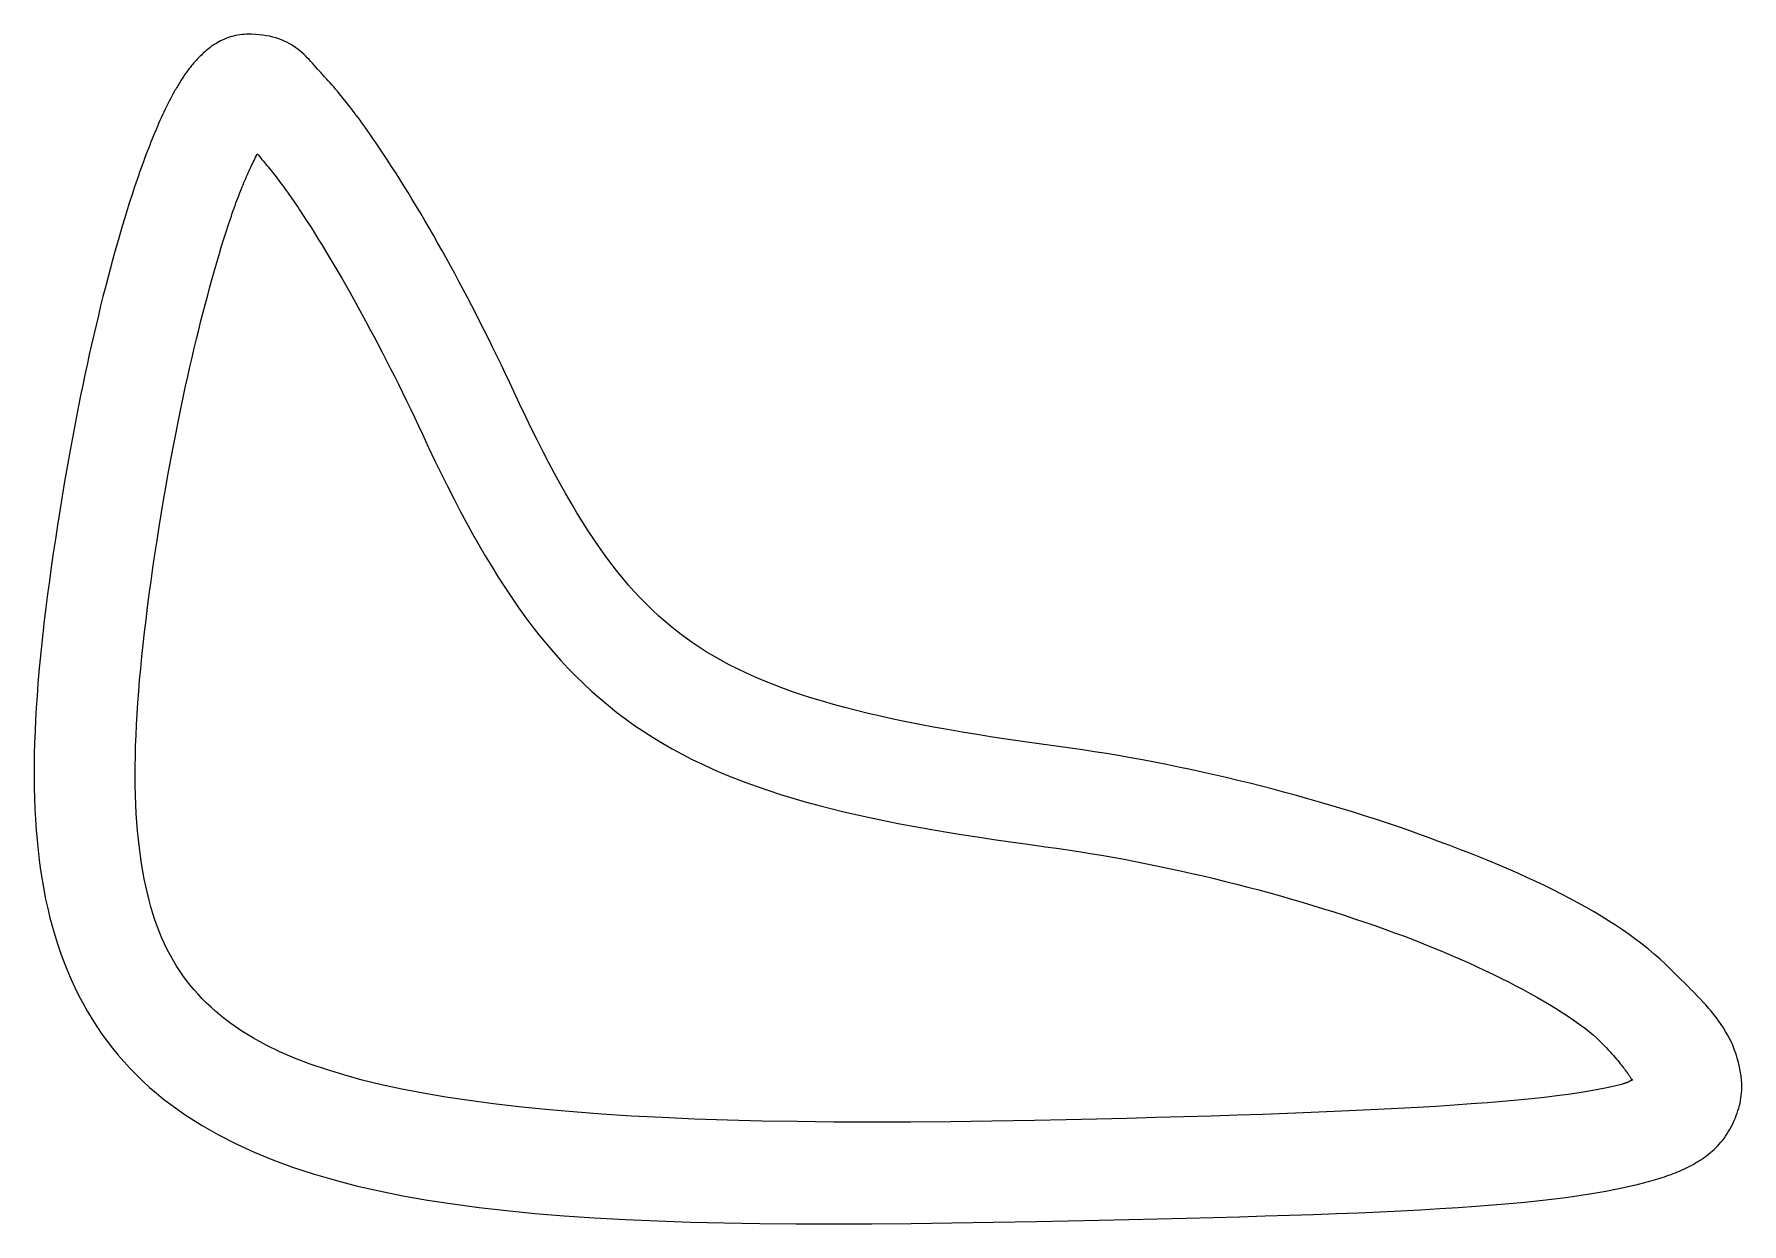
# Model space of a CAD drawing. Header units: metres. Extents: x 0 to 745, y 0 to 539.
# Drawn here: x 249.36 to 262.9, y 410.16 to 419.58 of the extents above; entities that cross this region are included whole.
import ezdxf

# ---------------------------------------------------------------- set-up
doc = ezdxf.new("R2010")
doc.units = ezdxf.units.M

msp = doc.modelspace()

# ---------------------------------------------------------------- linework, layer by layer
at = {"layer": '2', "color": 7}
for p, q in [((250.850551, 419.535797), (250.837046, 419.529177)), ((250.864441, 419.542099), (250.850551, 419.535797)), ((250.878724, 419.548054), (250.864441, 419.542099)), ((250.893405, 419.553636), (250.878724, 419.548054)), ((250.908489, 419.558819), (250.893405, 419.553636)), ((250.923982, 419.563576), (250.908489, 419.558819)), ((250.93989, 419.56788), (250.923982, 419.563576)), ((250.956219, 419.571705), (250.93989, 419.56788)), ((250.972974, 419.575024), (250.956219, 419.571705)), ((250.990162, 419.57781), (250.972974, 419.575024)), ((251.007788, 419.580036), (250.990162, 419.57781)), ((251.025859, 419.581677), (251.007788, 419.580036)), ((251.044379, 419.582705), (251.025859, 419.581677)), ((251.063355, 419.583093), (251.044379, 419.582705)), ((251.082792, 419.582816), (251.063355, 419.583093)), ((251.114414, 419.581275), (251.082792, 419.582816)), ((251.144611, 419.578792), (251.114414, 419.581275)), ((251.173442, 419.5754), (251.144611, 419.578792)), ((251.200963, 419.571131), (251.173442, 419.5754)), ((251.227235, 419.566018), (251.200963, 419.571131)), ((251.252314, 419.560095), (251.227235, 419.566018)), ((251.27626, 419.553395), (251.252314, 419.560095)), ((251.29913, 419.545951), (251.27626, 419.553395)), ((251.320984, 419.537795), (251.29913, 419.545951)), ((251.341878, 419.528961), (251.320984, 419.537795)), ((250.668728, 419.40156), (250.660834, 419.393504)), ((250.676846, 419.409666), (250.668728, 419.40156)), ((250.685257, 419.417878), (250.676846, 419.409666)), ((250.693967, 419.426171), (250.685257, 419.417878)), ((250.702982, 419.434518), (250.693967, 419.426171)), ((250.712308, 419.442893), (250.702982, 419.434518)), ((250.72195, 419.451267), (250.712308, 419.442893)), ((250.731914, 419.459616), (250.72195, 419.451267)), ((250.742206, 419.467912), (250.731914, 419.459616)), ((250.752832, 419.476128), (250.742206, 419.467912)), ((250.763797, 419.484238), (250.752832, 419.476128)), ((250.775108, 419.492215), (250.763797, 419.484238)), ((250.78677, 419.500033), (250.775108, 419.492215)), ((250.798789, 419.507665), (250.78677, 419.500033)), ((250.81117, 419.515084), (250.798789, 419.507665)), ((250.823921, 419.522263), (250.81117, 419.515084)), ((250.837046, 419.529177), (250.823921, 419.522263)), ((251.361873, 419.519482), (251.341878, 419.528961)), ((251.381025, 419.509391), (251.361873, 419.519482)), ((251.399393, 419.498721), (251.381025, 419.509391)), ((251.417036, 419.487505), (251.399393, 419.498721)), ((251.434012, 419.475776), (251.417036, 419.487505)), ((251.450379, 419.463567), (251.434012, 419.475776)), ((251.466195, 419.450911), (251.450379, 419.463567)), ((251.48152, 419.437841), (251.466195, 419.450911)), ((251.49641, 419.42439), (251.48152, 419.437841)), ((251.510924, 419.410592), (251.49641, 419.42439)), ((251.525122, 419.396479), (251.510924, 419.410592)), ((250.558236, 419.26843), (250.552219, 419.259729)), ((250.564332, 419.277078), (250.558236, 419.26843)), ((250.570513, 419.285674), (250.564332, 419.277078)), ((250.576782, 419.29422), (250.570513, 419.285674)), ((250.583146, 419.302717), (250.576782, 419.29422)), ((250.589609, 419.311168), (250.583146, 419.302717)), ((250.596177, 419.319574), (250.589609, 419.311168)), ((250.602855, 419.327937), (250.596177, 419.319574)), ((250.609647, 419.336258), (250.602855, 419.327937)), ((250.616559, 419.34454), (250.609647, 419.336258)), ((250.623596, 419.352785), (250.616559, 419.34454)), ((250.630763, 419.360993), (250.623596, 419.352785)), ((250.638065, 419.369167), (250.630763, 419.360993)), ((250.645508, 419.37731), (250.638065, 419.369167)), ((250.653096, 419.385421), (250.645508, 419.37731)), ((250.660834, 419.393504), (250.653096, 419.385421)), ((251.53906, 419.382085), (251.525122, 419.396479)), ((251.552798, 419.367442), (251.53906, 419.382085)), ((251.566393, 419.352583), (251.552798, 419.367442)), ((251.579904, 419.337542), (251.566393, 419.352583)), ((251.59339, 419.322351), (251.579904, 419.337542)), ((251.606908, 419.307044), (251.59339, 419.322351)), ((251.620517, 419.291653), (251.606908, 419.307044)), ((251.634275, 419.276213), (251.620517, 419.291653)), ((251.648241, 419.260754), (251.634275, 419.276213)), ((250.473416, 419.131248), (250.462557, 419.111718)), ((250.478863, 419.140892), (250.473416, 419.131248)), ((250.484318, 419.150456), (250.478863, 419.140892)), ((250.489785, 419.159944), (250.484318, 419.150456)), ((250.49527, 419.169356), (250.489785, 419.159944)), ((250.500777, 419.178694), (250.49527, 419.169356)), ((250.506313, 419.187961), (250.500777, 419.178694)), ((250.511882, 419.197158), (250.506313, 419.187961)), ((250.517489, 419.206287), (250.511882, 419.197158)), ((250.523139, 419.215349), (250.517489, 419.206287)), ((250.528838, 419.224347), (250.523139, 419.215349)), ((250.53459, 419.233282), (250.528838, 419.224347)), ((250.540401, 419.242156), (250.53459, 419.233282)), ((250.546276, 419.250971), (250.540401, 419.242156)), ((250.552219, 419.259729), (250.546276, 419.250971)), ((251.662472, 419.245312), (251.648241, 419.260754)), ((251.676874, 419.229744), (251.662472, 419.245312)), ((251.69131, 419.213887), (251.676874, 419.229744)), ((251.705782, 419.197742), (251.69131, 419.213887)), ((251.720291, 419.181309), (251.705782, 419.197742)), ((251.734838, 419.164591), (251.720291, 419.181309)), ((251.749424, 419.147587), (251.734838, 419.164591)), ((251.76405, 419.130298), (251.749424, 419.147587)), ((251.778717, 419.112727), (251.76405, 419.130298)), ((250.409138, 419.009172), (250.398615, 418.987683)), ((250.419711, 419.030335), (250.409138, 419.009172)), ((250.430338, 419.051171), (250.419711, 419.030335)), ((250.44102, 419.07168), (250.430338, 419.051171)), ((250.451759, 419.091862), (250.44102, 419.07168)), ((250.462557, 419.111718), (250.451759, 419.091862)), ((251.793425, 419.094874), (251.778717, 419.112727)), ((251.808177, 419.076739), (251.793425, 419.094874)), ((251.822972, 419.058325), (251.808177, 419.076739)), ((251.837812, 419.039631), (251.822972, 419.058325)), ((251.852699, 419.02066), (251.837812, 419.039631)), ((251.867632, 419.001412), (251.852699, 419.02066)), ((251.882613, 418.981887), (251.867632, 419.001412)), ((250.346702, 418.875323), (250.336444, 418.851867)), ((250.356998, 418.89845), (250.346702, 418.875323)), ((250.367336, 418.921249), (250.356998, 418.89845)), ((250.377716, 418.943721), (250.367336, 418.921249)), ((250.388142, 418.965866), (250.377716, 418.943721)), ((250.398615, 418.987683), (250.388142, 418.965866)), ((251.897643, 418.962088), (251.882613, 418.981887)), ((251.912724, 418.942015), (251.897643, 418.962088)), ((251.927855, 418.921669), (251.912724, 418.942015)), ((251.943038, 418.901052), (251.927855, 418.921669)), ((251.958274, 418.880163), (251.943038, 418.901052)), ((251.973565, 418.859005), (251.958274, 418.880163)), ((251.98891, 418.837578), (251.973565, 418.859005)), ((250.285675, 418.729668), (250.27561, 418.704242)), ((250.295766, 418.754765), (250.285675, 418.729668)), ((250.305887, 418.779533), (250.295766, 418.754765)), ((250.316039, 418.803973), (250.305887, 418.779533)), ((250.326224, 418.828084), (250.316039, 418.803973)), ((250.336444, 418.851867), (250.326224, 418.828084)), ((252.004312, 418.815884), (251.98891, 418.837578)), ((252.01977, 418.793923), (252.004312, 418.815884)), ((252.035287, 418.771696), (252.01977, 418.793923)), ((252.050863, 418.749205), (252.035287, 418.771696)), ((252.066499, 418.72645), (252.050863, 418.749205)), ((252.082196, 418.703433), (252.066499, 418.72645)), ((250.235584, 418.599249), (250.225625, 418.572178)), ((250.24556, 418.625992), (250.235584, 418.599249)), ((250.255555, 418.652404), (250.24556, 418.625992)), ((250.265571, 418.678488), (250.255555, 418.652404)), ((250.27561, 418.704242), (250.265571, 418.678488)), ((251.103028, 418.58303), (251.10937, 418.596119)), ((251.10937, 418.596119), (251.115664, 418.609011)), ((251.115664, 418.609011), (251.121909, 418.621715)), ((251.121909, 418.621715), (251.128104, 418.63424)), ((251.128104, 418.634264), (251.137341, 418.623633)), ((251.137341, 418.623633), (251.14668, 418.612803)), ((251.14668, 418.612803), (251.156122, 418.60177)), ((251.156122, 418.60177), (251.165667, 418.59053)), ((251.165667, 418.59053), (251.175316, 418.579076)), ((252.097955, 418.680154), (252.082196, 418.703433)), ((252.113777, 418.656615), (252.097955, 418.680154)), ((252.129664, 418.632816), (252.113777, 418.656615)), ((252.161615, 418.584446), (252.129664, 418.632816)), ((252.193785, 418.535062), (252.161615, 418.584446)), ((250.185921, 418.460594), (250.176017, 418.431873)), ((250.195831, 418.488985), (250.185921, 418.460594)), ((250.20575, 418.517046), (250.195831, 418.488985)), ((250.215681, 418.544777), (250.20575, 418.517046)), ((250.225625, 418.572178), (250.215681, 418.544777)), ((251.037072, 418.439174), (251.043867, 418.454762)), ((251.043867, 418.454762), (251.050618, 418.470058)), ((251.050618, 418.470058), (251.057327, 418.485071)), ((251.057327, 418.485071), (251.063991, 418.49981)), ((251.063991, 418.49981), (251.070612, 418.514285)), ((251.070612, 418.514285), (251.077187, 418.528505)), ((251.077187, 418.528505), (251.083717, 418.54248)), ((251.083717, 418.54248), (251.090201, 418.55622)), ((251.090201, 418.55622), (251.096638, 418.569733)), ((251.096638, 418.569733), (251.103028, 418.58303)), ((251.175316, 418.579076), (251.185069, 418.567404)), ((251.185069, 418.567404), (251.194927, 418.555509)), ((251.194927, 418.555509), (251.204889, 418.543387)), ((251.204889, 418.543387), (251.214957, 418.531033)), ((251.214957, 418.531033), (251.225131, 418.518441)), ((251.225131, 418.518441), (251.235411, 418.505606)), ((251.235411, 418.505606), (251.245799, 418.492525)), ((251.245799, 418.492525), (251.256293, 418.479191)), ((251.256293, 418.479191), (251.266895, 418.4656)), ((251.266895, 418.4656), (251.277605, 418.451748)), ((251.277605, 418.451748), (251.288424, 418.437629)), ((252.226161, 418.484684), (252.193785, 418.535062)), ((252.25873, 418.433333), (252.226161, 418.484684)), ((250.13646, 418.313699), (250.116748, 418.252683)), ((250.156224, 418.37344), (250.13646, 418.313699)), ((250.166119, 418.402822), (250.156224, 418.37344)), ((250.176017, 418.431873), (250.166119, 418.402822)), ((250.981251, 418.302787), (250.988366, 418.321059)), ((250.988366, 418.321059), (250.995443, 418.338963)), ((250.995443, 418.338963), (251.002481, 418.356507)), ((251.002481, 418.356507), (251.00948, 418.373702)), ((251.00948, 418.373702), (251.016439, 418.390556)), ((251.016439, 418.390556), (251.023358, 418.40708)), ((251.023358, 418.40708), (251.030236, 418.423283)), ((251.030236, 418.423283), (251.037072, 418.439174)), ((251.288424, 418.437629), (251.299352, 418.423238)), ((251.299352, 418.423238), (251.310389, 418.408571)), ((251.310389, 418.408571), (251.321536, 418.393622)), ((251.321536, 418.393622), (251.332794, 418.378387)), ((251.332794, 418.378387), (251.344162, 418.362861)), ((251.344162, 418.362861), (251.355642, 418.347039)), ((251.355642, 418.347039), (251.367234, 418.330916)), ((251.367234, 418.330916), (251.378937, 418.314487)), ((251.378937, 418.314487), (251.390753, 418.297747)), ((252.291478, 418.381028), (252.25873, 418.433333)), ((252.324392, 418.327788), (252.291478, 418.381028)), ((252.357458, 418.273635), (252.324392, 418.327788)), ((250.097095, 418.190416), (250.07751, 418.126923)), ((250.116748, 418.252683), (250.097095, 418.190416)), ((250.93043, 418.163759), (250.937795, 418.184878)), ((250.937795, 418.184878), (250.945126, 418.205562)), ((250.945126, 418.205562), (250.952423, 418.225821)), ((250.952423, 418.225821), (250.959684, 418.245663)), ((250.959684, 418.245663), (250.96691, 418.265098)), ((250.96691, 418.265098), (250.974099, 418.284137)), ((250.974099, 418.284137), (250.981251, 418.302787)), ((251.390753, 418.297747), (251.402682, 418.280692)), ((251.402682, 418.280692), (251.414725, 418.263317)), ((251.414725, 418.263317), (251.426882, 418.245616)), ((251.426882, 418.245616), (251.439153, 418.227585)), ((251.439153, 418.227585), (251.451539, 418.209218)), ((251.451539, 418.209218), (251.46404, 418.190512)), ((251.46404, 418.190512), (251.49305, 418.14658)), ((252.390665, 418.218588), (252.357458, 418.273635)), ((252.423998, 418.162666), (252.390665, 418.218588)), ((250.057999, 418.062228), (250.038571, 417.996356)), ((250.07751, 418.126923), (250.057999, 418.062228)), ((250.879655, 418.0102), (250.89765, 418.065914)), ((250.89765, 418.065914), (250.9156, 418.120176)), ((250.9156, 418.120176), (250.923031, 418.142194)), ((250.923031, 418.142194), (250.93043, 418.163759)), ((251.49305, 418.14658), (251.522386, 418.101507)), ((251.522386, 418.101507), (251.552031, 418.05532)), ((251.552031, 418.05532), (251.581968, 418.008043)), ((252.457443, 418.105891), (252.423998, 418.162666)), ((252.490989, 418.048281), (252.457443, 418.105891)), ((252.524621, 417.989856), (252.490989, 418.048281)), ((250.019232, 417.929332), (249.99999, 417.861181)), ((250.038571, 417.996356), (250.019232, 417.929332)), ((250.843573, 417.894548), (250.861625, 417.953068)), ((250.861625, 417.953068), (250.879655, 418.0102)), ((251.581968, 418.008043), (251.61218, 417.959704)), ((251.61218, 417.959704), (251.642649, 417.910326)), ((251.642649, 417.910326), (251.673357, 417.859937)), ((252.558327, 417.930637), (252.524621, 417.989856)), ((252.592093, 417.870644), (252.558327, 417.930637)), ((249.980853, 417.791926), (249.961828, 417.721593)), ((249.99999, 417.861181), (249.980853, 417.791926)), ((250.789393, 417.71098), (250.807445, 417.773472)), ((250.807445, 417.773472), (250.825509, 417.834672)), ((250.825509, 417.834672), (250.843573, 417.894548)), ((251.673357, 417.859937), (251.704289, 417.808562)), ((251.704289, 417.808562), (251.735426, 417.756226)), ((252.625905, 417.809896), (252.592093, 417.870644)), ((252.659751, 417.748413), (252.625905, 417.809896)), ((249.942923, 417.650206), (249.924145, 417.57779)), ((249.961828, 417.721593), (249.942923, 417.650206)), ((250.753367, 417.582247), (250.771363, 417.647228)), ((250.771363, 417.647228), (250.789393, 417.71098)), ((251.735426, 417.756226), (251.766751, 417.702956)), ((251.766751, 417.702956), (251.798247, 417.648777)), ((251.798247, 417.648777), (251.829896, 417.593715)), ((252.693618, 417.686216), (252.659751, 417.748413)), ((252.727492, 417.623323), (252.693618, 417.686216)), ((249.905502, 417.504369), (249.887001, 417.429968)), ((249.924145, 417.57779), (249.905502, 417.504369)), ((250.717523, 417.448725), (250.735417, 417.516069)), ((250.735417, 417.516069), (250.753367, 417.582247)), ((251.829896, 417.593715), (251.861682, 417.537795)), ((251.861682, 417.537795), (251.893588, 417.481043)), ((252.761359, 417.559756), (252.727492, 417.623323)), ((252.795208, 417.495534), (252.761359, 417.559756)), ((249.887001, 417.429968), (249.86865, 417.354612)), ((250.681951, 417.310671), (250.699697, 417.380249)), ((250.699697, 417.380249), (250.717523, 417.448725)), ((251.893588, 417.481043), (251.925595, 417.423486)), ((251.925595, 417.423486), (251.957686, 417.365148)), ((252.829023, 417.430677), (252.795208, 417.495534)), ((252.862793, 417.365204), (252.829023, 417.430677)), ((249.850456, 417.278325), (249.832427, 417.201131)), ((249.86865, 417.354612), (249.850456, 417.278325)), ((250.646742, 417.168337), (250.664295, 417.240023)), ((250.664295, 417.240023), (250.681951, 417.310671)), ((251.957686, 417.365148), (251.989845, 417.306056)), ((251.989845, 417.306056), (252.022055, 417.246235)), ((252.022055, 417.246235), (252.054297, 417.185711)), ((252.896504, 417.299137), (252.862793, 417.365204)), ((252.930142, 417.232494), (252.896504, 417.299137)), ((252.963695, 417.165296), (252.930142, 417.232494)), ((249.814571, 417.123057), (249.796894, 417.044125)), ((249.832427, 417.201131), (249.814571, 417.123057)), ((250.611987, 417.021978), (250.629302, 417.095645)), ((250.629302, 417.095645), (250.646742, 417.168337)), ((252.054297, 417.185711), (252.086554, 417.12451)), ((252.086554, 417.12451), (252.11881, 417.062657)), ((252.997149, 417.097562), (252.963695, 417.165296)), ((253.030491, 417.029313), (252.997149, 417.097562)), ((249.779404, 416.964361), (249.76211, 416.883789)), ((249.796894, 417.044125), (249.779404, 416.964361)), ((250.594808, 416.947369), (250.611987, 417.021978)), ((252.11881, 417.062657), (252.151047, 417.000178)), ((252.151047, 417.000178), (252.183248, 416.937099)), ((253.063707, 416.960568), (253.030491, 417.029313)), ((253.096785, 416.891348), (253.063707, 416.960568)), ((249.76211, 416.883789), (249.745018, 416.802435)), ((250.560904, 416.795449), (250.577776, 416.871849)), ((250.577776, 416.871849), (250.594808, 416.947369)), ((252.183248, 416.937099), (252.215395, 416.873446)), ((252.215395, 416.873446), (252.247472, 416.809244)), ((253.129711, 416.821672), (253.096785, 416.891348)), ((249.728135, 416.720321), (249.71147, 416.637474)), ((249.745018, 416.802435), (249.728135, 416.720321)), ((250.527681, 416.640139), (250.544202, 416.718202)), ((250.544202, 416.718202), (250.560904, 416.795449)), ((252.247472, 416.809244), (252.279461, 416.744519)), ((252.279461, 416.744519), (252.311344, 416.679297)), ((253.162472, 416.75156), (253.129711, 416.821672)), ((253.20994, 416.650234), (253.162472, 416.75156)), ((249.695031, 416.553918), (249.678823, 416.469677)), ((249.71147, 416.637474), (249.695031, 416.553918)), ((250.49523, 416.481694), (250.511353, 416.561293)), ((250.511353, 416.561293), (250.527681, 416.640139)), ((252.311344, 416.679297), (252.343105, 416.613604)), ((252.343105, 416.613604), (252.374726, 416.547465)), ((253.256832, 416.551867), (253.20994, 416.650234)), ((249.678823, 416.469677), (249.662856, 416.384776)), ((250.479322, 416.401375), (250.49523, 416.481694)), ((252.374726, 416.547465), (252.40619, 416.480905)), ((252.40619, 416.480905), (252.43748, 416.413952)), ((253.303207, 416.456399), (253.256832, 416.551867)), ((253.349124, 416.363774), (253.303207, 416.456399)), ((249.647136, 416.299239), (249.631671, 416.213092)), ((249.662856, 416.384776), (249.647136, 416.299239)), ((250.448199, 416.238703), (250.463641, 416.320367)), ((250.463641, 416.320367), (250.479322, 416.401375)), ((252.43748, 416.413952), (252.487265, 416.307716)), ((252.487265, 416.307716), (252.536897, 416.203708)), ((253.394642, 416.273933), (253.349124, 416.363774)), ((249.631671, 416.213092), (249.616468, 416.126359)), ((250.418075, 416.07353), (250.433006, 416.156413)), ((250.433006, 416.156413), (250.448199, 416.238703)), ((252.536897, 416.203708), (252.58644, 416.101907)), ((253.43982, 416.18682), (253.394642, 416.273933)), ((253.484717, 416.102376), (253.43982, 416.18682)), ((249.601536, 416.039064), (249.582042, 415.92242)), ((249.616468, 416.126359), (249.601536, 416.039064)), ((250.403415, 415.990086), (250.418075, 416.07353)), ((252.58644, 416.101907), (252.635956, 416.00229)), ((253.529392, 416.020544), (253.484717, 416.102376)), ((253.573904, 415.941266), (253.529392, 416.020544)), ((249.582042, 415.92242), (249.563235, 415.80725)), ((250.370056, 415.792504), (250.38904, 415.906112)), ((250.38904, 415.906112), (250.403415, 415.990086)), ((252.635956, 416.00229), (252.685508, 415.904837)), ((252.685508, 415.904837), (252.735158, 415.809523)), ((253.618312, 415.864484), (253.573904, 415.941266)), ((249.563235, 415.80725), (249.545133, 415.693537)), ((250.351839, 415.680551), (250.370056, 415.792504)), ((252.735158, 415.809523), (252.78497, 415.716328)), ((253.662674, 415.790141), (253.618312, 415.864484)), ((253.70705, 415.718178), (253.662674, 415.790141)), ((249.545133, 415.693537), (249.527756, 415.581266)), ((250.334398, 415.57025), (250.351839, 415.680551)), ((252.78497, 415.716328), (252.835006, 415.625229)), ((252.835006, 415.625229), (252.885329, 415.536204)), ((253.751499, 415.64854), (253.70705, 415.718178)), ((253.796079, 415.581166), (253.751499, 415.64854)), ((249.527756, 415.581266), (249.511121, 415.470422)), ((250.317741, 415.461597), (250.334398, 415.57025)), ((252.885329, 415.536204), (252.936002, 415.449231)), ((253.840851, 415.516001), (253.796079, 415.581166)), ((253.885871, 415.452986), (253.840851, 415.516001)), ((249.495248, 415.360987), (249.480154, 415.252948)), ((249.511121, 415.470422), (249.495248, 415.360987)), ((250.286811, 415.24922), (250.301876, 415.354588)), ((250.301876, 415.354588), (250.317741, 415.461597)), ((252.936002, 415.449231), (252.987088, 415.364288)), ((252.987088, 415.364288), (253.038649, 415.281353)), ((253.9312, 415.392063), (253.885871, 415.452986)), ((253.976897, 415.333175), (253.9312, 415.392063)), ((249.480154, 415.252948), (249.465859, 415.146287)), ((250.272554, 415.14549), (250.286811, 415.24922)), ((253.038649, 415.281353), (253.090749, 415.200404)), ((253.090749, 415.200404), (253.143449, 415.121419)), ((254.02302, 415.276265), (253.976897, 415.333175)), ((254.069629, 415.221274), (254.02302, 415.276265)), ((254.116782, 415.168144), (254.069629, 415.221274)), ((249.465859, 415.146287), (249.452381, 415.040989)), ((250.259114, 415.043392), (250.272554, 415.14549)), ((253.143449, 415.121419), (253.196813, 415.044375)), ((254.164538, 415.116819), (254.116782, 415.168144)), ((254.212957, 415.06724), (254.164538, 415.116819)), ((254.262097, 415.01935), (254.212957, 415.06724)), ((249.439737, 414.937039), (249.427948, 414.834421)), ((249.452381, 415.040989), (249.439737, 414.937039)), ((250.234712, 414.844082), (250.246497, 414.942924)), ((250.246497, 414.942924), (250.259114, 415.043392)), ((253.196813, 415.044375), (253.250904, 414.96925)), ((253.250904, 414.96925), (253.305784, 414.896023)), ((254.312017, 414.973091), (254.262097, 415.01935)), ((254.362776, 414.928406), (254.312017, 414.973091)), ((249.427948, 414.834421), (249.417031, 414.733119)), ((250.223768, 414.746861), (250.234712, 414.844082)), ((253.305784, 414.896023), (253.361517, 414.824672)), ((253.361517, 414.824672), (253.418164, 414.755173)), ((254.414433, 414.885236), (254.362776, 414.928406)), ((254.467048, 414.843524), (254.414433, 414.885236)), ((254.520679, 414.803213), (254.467048, 414.843524)), ((254.575384, 414.764244), (254.520679, 414.803213)), ((249.417031, 414.733119), (249.407005, 414.633117)), ((250.213672, 414.65126), (250.223768, 414.746861)), ((253.418164, 414.755173), (253.47579, 414.687506)), ((253.47579, 414.687506), (253.534456, 414.621648)), ((254.631224, 414.72656), (254.575384, 414.764244)), ((254.688472, 414.690021), (254.631224, 414.72656)), ((254.747404, 414.654504), (254.688472, 414.690021)), ((249.397888, 414.5344), (249.389699, 414.436951)), ((249.407005, 414.633117), (249.397888, 414.5344)), ((250.196058, 414.464896), (250.204433, 414.557272)), ((250.204433, 414.557272), (250.213672, 414.65126)), ((253.534456, 414.621648), (253.594225, 414.557577)), ((253.594225, 414.557577), (253.65516, 414.49527)), ((254.808085, 414.619982), (254.747404, 414.654504)), ((254.870581, 414.586426), (254.808085, 414.619982)), ((254.934956, 414.553805), (254.870581, 414.586426)), ((255.001275, 414.522091), (254.934956, 414.553805)), ((249.389699, 414.436951), (249.382456, 414.340756)), ((250.188555, 414.374127), (250.196058, 414.464896)), ((253.65516, 414.49527), (253.717324, 414.434707)), ((253.717324, 414.434707), (253.78078, 414.375864)), ((255.069604, 414.491255), (255.001275, 414.522091)), ((255.140007, 414.461268), (255.069604, 414.491255)), ((255.212549, 414.432101), (255.140007, 414.461268)), ((255.287295, 414.403725), (255.212549, 414.432101)), ((255.364311, 414.376111), (255.287295, 414.403725)), ((249.382456, 414.340756), (249.376178, 414.245798)), ((250.176199, 414.197396), (250.181932, 414.284961)), ((250.181932, 414.284961), (250.188555, 414.374127)), ((253.78078, 414.375864), (253.845591, 414.318719)), ((253.845591, 414.318719), (253.911819, 414.263252)), ((253.911819, 414.263252), (253.979527, 414.209438)), ((255.443661, 414.349229), (255.364311, 414.376111)), ((255.52541, 414.323051), (255.443661, 414.349229)), ((255.609623, 414.297548), (255.52541, 414.323051)), ((255.696365, 414.27269), (255.609623, 414.297548)), ((255.785701, 414.248449), (255.696365, 414.27269)), ((249.370884, 414.152062), (249.366592, 414.059531)), ((249.376178, 414.245798), (249.370884, 414.152062)), ((250.171361, 414.111426), (250.176199, 414.197396)), ((253.979527, 414.209438), (254.048778, 414.157257)), ((254.048778, 414.157257), (254.119635, 414.106687)), ((255.877697, 414.224795), (255.785701, 414.248449)), ((255.972416, 414.2017), (255.877697, 414.224795)), ((256.069925, 414.179134), (255.972416, 414.2017)), ((256.170287, 414.157068), (256.069925, 414.179134)), ((256.273569, 414.135474), (256.170287, 414.157068)), ((256.379834, 414.114322), (256.273569, 414.135474)), ((249.366592, 414.059531), (249.36332, 413.968191)), ((250.164409, 413.94426), (250.167429, 414.027048)), ((250.167429, 414.027048), (250.171361, 414.111426)), ((254.119635, 414.106687), (254.19216, 414.057704)), ((254.19216, 414.057704), (254.266202, 414.010368)), ((254.266202, 414.010368), (254.341604, 413.964719)), ((256.489149, 414.093584), (256.379834, 414.114322)), ((256.601577, 414.073229), (256.489149, 414.093584)), ((256.717184, 414.05323), (256.601577, 414.073229)), ((256.836036, 414.033556), (256.717184, 414.05323)), ((256.958196, 414.01418), (256.836036, 414.033556)), ((257.083729, 413.995072), (256.958196, 414.01418)), ((257.212702, 413.976202), (257.083729, 413.995072)), ((249.361087, 413.878025), (249.359912, 413.789018)), ((249.36332, 413.968191), (249.361087, 413.878025)), ((250.161139, 413.783433), (250.16231, 413.863056)), ((250.16231, 413.863056), (250.164409, 413.94426)), ((254.341604, 413.964719), (254.418423, 413.920706)), ((254.418423, 413.920706), (254.496716, 413.878276)), ((254.496716, 413.878276), (254.576541, 413.83738)), ((257.345179, 413.957543), (257.212702, 413.976202)), ((257.481224, 413.939064), (257.345179, 413.957543)), ((257.575697, 413.926086), (257.481224, 413.939064)), ((257.670375, 413.912346), (257.575697, 413.926086)), ((257.765218, 413.897859), (257.670375, 413.912346)), ((257.860191, 413.882638), (257.765218, 413.897859)), ((257.955255, 413.866697), (257.860191, 413.882638)), ((258.050373, 413.850051), (257.955255, 413.866697)), ((258.145508, 413.832713), (258.050373, 413.850051)), ((249.359912, 413.789018), (249.359813, 413.701154)), ((250.160906, 413.705388), (250.161139, 413.783433)), ((254.576541, 413.83738), (254.657953, 413.797967)), ((254.657953, 413.797967), (254.741011, 413.759985)), ((254.741011, 413.759985), (254.825772, 413.723383)), ((254.825772, 413.723383), (254.912293, 413.688111)), ((258.24062, 413.814698), (258.145508, 413.832713)), ((258.335674, 413.796018), (258.24062, 413.814698)), ((258.430632, 413.776689), (258.335674, 413.796018)), ((258.525455, 413.756723), (258.430632, 413.776689)), ((258.620107, 413.736136), (258.525455, 413.756723)), ((258.714549, 413.71494), (258.620107, 413.736136)), ((258.808745, 413.69315), (258.714549, 413.71494)), ((249.359813, 413.701154), (249.360808, 413.614418)), ((249.360808, 413.614418), (249.362916, 413.528793)), ((250.161617, 413.628916), (250.160906, 413.705388)), ((250.163281, 413.554015), (250.161617, 413.628916)), ((254.912293, 413.688111), (255.00063, 413.654117)), ((255.00063, 413.654117), (255.090841, 413.621351)), ((255.090841, 413.621351), (255.182983, 413.589761)), ((255.182983, 413.589761), (255.277113, 413.559296)), ((258.902657, 413.67078), (258.808745, 413.69315)), ((258.996246, 413.647844), (258.902657, 413.67078)), ((259.089476, 413.624355), (258.996246, 413.647844)), ((259.182309, 413.600328), (259.089476, 413.624355)), ((259.274708, 413.575776), (259.182309, 413.600328)), ((259.366634, 413.550713), (259.274708, 413.575776)), ((249.362916, 413.528793), (249.366156, 413.444263)), ((249.366156, 413.444263), (249.370546, 413.360814)), ((250.165906, 413.48068), (250.163281, 413.554015)), ((250.1695, 413.408907), (250.165906, 413.48068)), ((255.277113, 413.559296), (255.373289, 413.529905)), ((255.373289, 413.529905), (255.471567, 413.501538)), ((255.471567, 413.501538), (255.572004, 413.474143)), ((255.572004, 413.474143), (255.674658, 413.447669)), ((255.674658, 413.447669), (255.779586, 413.422066)), ((259.45805, 413.525154), (259.366634, 413.550713)), ((259.548919, 413.499112), (259.45805, 413.525154)), ((259.639203, 413.472602), (259.548919, 413.499112)), ((259.728865, 413.445636), (259.639203, 413.472602)), ((259.817867, 413.41823), (259.728865, 413.445636)), ((249.370546, 413.360814), (249.376104, 413.278429)), ((250.174072, 413.338693), (250.1695, 413.408907)), ((250.179628, 413.270035), (250.174072, 413.338693)), ((255.779586, 413.422066), (255.886844, 413.397281)), ((255.886844, 413.397281), (255.99649, 413.373265)), ((255.99649, 413.373265), (256.108582, 413.349966)), ((256.108582, 413.349966), (256.223175, 413.327334)), ((256.223175, 413.327334), (256.340328, 413.305316)), ((256.340328, 413.305316), (256.460097, 413.283863)), ((259.906171, 413.390396), (259.817867, 413.41823)), ((259.99374, 413.36215), (259.906171, 413.390396)), ((260.080536, 413.333504), (259.99374, 413.36215)), ((260.166522, 413.304473), (260.080536, 413.333504)), ((249.376104, 413.278429), (249.38285, 413.197093)), ((249.38285, 413.197093), (249.390801, 413.11679)), ((250.186177, 413.202927), (250.179628, 413.270035)), ((250.193728, 413.137368), (250.186177, 413.202927)), ((256.460097, 413.283863), (256.58254, 413.262922)), ((256.58254, 413.262922), (256.707713, 413.242444)), ((256.707713, 413.242444), (256.835674, 413.222377)), ((256.835674, 413.222377), (256.966479, 413.20267)), ((256.966479, 413.20267), (257.100187, 413.183272)), ((257.100187, 413.183272), (257.236853, 413.164133)), ((260.25166, 413.275071), (260.166522, 413.304473)), ((260.335912, 413.245312), (260.25166, 413.275071)), ((260.419214, 413.215286), (260.335912, 413.245312)), ((260.501505, 413.185068), (260.419214, 413.215286)), ((260.582762, 413.154646), (260.501505, 413.185068)), ((249.390801, 413.11679), (249.399976, 413.037504)), ((249.399976, 413.037504), (249.410494, 412.959169)), ((250.202186, 413.0734), (250.193728, 413.137368)), ((250.211464, 413.011048), (250.202186, 413.0734)), ((257.236853, 413.164133), (257.376536, 413.1452)), ((257.376536, 413.1452), (257.464869, 413.13306)), ((257.464869, 413.13306), (257.553526, 413.120182)), ((257.553526, 413.120182), (257.642462, 413.106579)), ((257.642462, 413.106579), (257.731634, 413.092268)), ((257.731634, 413.092268), (257.820998, 413.077263)), ((257.820998, 413.077263), (257.910508, 413.061578)), ((257.910508, 413.061578), (258.000122, 413.045228)), ((258.000122, 413.045228), (258.089795, 413.028229)), ((260.662958, 413.124008), (260.582762, 413.154646)), ((260.742068, 413.093144), (260.662958, 413.124008)), ((260.820067, 413.062041), (260.742068, 413.093144)), ((260.896928, 413.030688), (260.820067, 413.062041)), ((249.410494, 412.959169), (249.422468, 412.881741)), ((250.221582, 412.950275), (250.211464, 413.011048)), ((250.232557, 412.891046), (250.221582, 412.950275)), ((258.089795, 413.028229), (258.179483, 413.010595)), ((258.179483, 413.010595), (258.269141, 412.992341)), ((258.269141, 412.992341), (258.358727, 412.973482)), ((258.358727, 412.973482), (258.448195, 412.954032)), ((258.448195, 412.954032), (258.537502, 412.934008)), ((258.537502, 412.934008), (258.626604, 412.913422)), ((258.626604, 412.913422), (258.715455, 412.892291)), ((260.972627, 412.999075), (260.896928, 413.030688)), ((261.047138, 412.967188), (260.972627, 412.999075)), ((261.120436, 412.935017), (261.047138, 412.967188)), ((261.192496, 412.90255), (261.120436, 412.935017)), ((261.263291, 412.869776), (261.192496, 412.90255)), ((249.422468, 412.881741), (249.435906, 412.805236)), ((249.435906, 412.805236), (249.450817, 412.72967)), ((250.244407, 412.833326), (250.232557, 412.891046)), ((250.257149, 412.777079), (250.244407, 412.833326)), ((250.270804, 412.722269), (250.257149, 412.777079)), ((258.715455, 412.892291), (258.804014, 412.870628)), ((258.804014, 412.870628), (258.892234, 412.84845)), ((258.892234, 412.84845), (258.980073, 412.82577)), ((258.980073, 412.82577), (259.067485, 412.802604)), ((259.067485, 412.802604), (259.154428, 412.778967)), ((259.154428, 412.778967), (259.240856, 412.754872)), ((261.332796, 412.836684), (261.263291, 412.869776)), ((261.400986, 412.803261), (261.332796, 412.836684)), ((261.467836, 412.769497), (261.400986, 412.803261)), ((261.53332, 412.735379), (261.467836, 412.769497)), ((249.450817, 412.72967), (249.467211, 412.655058)), ((249.467211, 412.655058), (249.485097, 412.581417)), ((250.285387, 412.66886), (250.270804, 412.722269)), ((250.300917, 412.616817), (250.285387, 412.66886)), ((259.240856, 412.754872), (259.326726, 412.730336)), ((259.326726, 412.730336), (259.411994, 412.705372)), ((259.411994, 412.705372), (259.496615, 412.679997)), ((259.496615, 412.679997), (259.580546, 412.654224)), ((259.580546, 412.654224), (259.663742, 412.628068)), ((259.663742, 412.628068), (259.74616, 412.601545)), ((261.597412, 412.700897), (261.53332, 412.735379)), ((261.660087, 412.666039), (261.597412, 412.700897)), ((261.72132, 412.630794), (261.660087, 412.666039)), ((261.781086, 412.595149), (261.72132, 412.630794)), ((249.485097, 412.581417), (249.504484, 412.508761)), ((249.504484, 412.508761), (249.52538, 412.437106)), ((250.317413, 412.566104), (250.300917, 412.616817)), ((250.334892, 412.516685), (250.317413, 412.566104)), ((250.353372, 412.468525), (250.334892, 412.516685)), ((259.74616, 412.601545), (259.827754, 412.574669)), ((259.827754, 412.574669), (259.908482, 412.547455)), ((259.908482, 412.547455), (259.988298, 412.519918)), ((259.988298, 412.519918), (260.06716, 412.492072)), ((261.839358, 412.559094), (261.781086, 412.595149)), ((261.896111, 412.522617), (261.839358, 412.559094)), ((261.95132, 412.485706), (261.896111, 412.522617)), ((249.52538, 412.437106), (249.547796, 412.366469)), ((249.547796, 412.366469), (249.57174, 412.296864)), ((250.372872, 412.421588), (250.353372, 412.468525)), ((250.393409, 412.375838), (250.372872, 412.421588)), ((250.415001, 412.33124), (250.393409, 412.375838)), ((260.06716, 412.492072), (260.145052, 412.463855)), ((260.145052, 412.463855), (260.221949, 412.43522)), ((260.221949, 412.43522), (260.297796, 412.406207)), ((260.297796, 412.406207), (260.372537, 412.376859)), ((260.372537, 412.376859), (260.446117, 412.347215)), ((262.00496, 412.448351), (261.95132, 412.485706)), ((262.057005, 412.410539), (262.00496, 412.448351)), ((262.107429, 412.372259), (262.057005, 412.410539)), ((262.156207, 412.3335), (262.107429, 412.372259)), ((249.57174, 412.296864), (249.597222, 412.228308)), ((249.597222, 412.228308), (249.62425, 412.160816)), ((250.437667, 412.287758), (250.415001, 412.33124)), ((250.461425, 412.245356), (250.437667, 412.287758)), ((250.486291, 412.203999), (250.461425, 412.245356)), ((260.446117, 412.347215), (260.51848, 412.317318)), ((260.51848, 412.317318), (260.589569, 412.287208)), ((260.589569, 412.287208), (260.659329, 412.256926)), ((260.659329, 412.256926), (260.727705, 412.226514)), ((260.727705, 412.226514), (260.79464, 412.196013)), ((262.203314, 412.29425), (262.156207, 412.3335)), ((262.248724, 412.254497), (262.203314, 412.29425)), ((262.292412, 412.214231), (262.248724, 412.254497)), ((249.62425, 412.160816), (249.652833, 412.094405)), ((249.652833, 412.094405), (249.682981, 412.029089)), ((250.512286, 412.163651), (250.486291, 412.203999)), ((250.539426, 412.124275), (250.512286, 412.163651)), ((250.567729, 412.085838), (250.539426, 412.124275)), ((260.79464, 412.196013), (260.860079, 412.165464)), ((260.860079, 412.165464), (260.923965, 412.134907)), ((260.923965, 412.134907), (260.986244, 412.104385)), ((260.986244, 412.104385), (261.04686, 412.073938)), ((262.334352, 412.17344), (262.292412, 412.214231)), ((262.361316, 412.146577), (262.334352, 412.17344)), ((262.388015, 412.120125), (262.361316, 412.146577)), ((262.414416, 412.094031), (262.388015, 412.120125)), ((262.440485, 412.068241), (262.414416, 412.094031)), ((249.682981, 412.029089), (249.714703, 411.964884)), ((249.714703, 411.964884), (249.748008, 411.901806)), ((250.597214, 412.048302), (250.567729, 412.085838)), ((250.627899, 412.011632), (250.597214, 412.048302)), ((250.659801, 411.975793), (250.627899, 412.011632)), ((250.692939, 411.940749), (250.659801, 411.975793)), ((261.04686, 412.073938), (261.105755, 412.043607)), ((261.105755, 412.043607), (261.162876, 412.013434)), ((261.162876, 412.013434), (261.218165, 411.983459)), ((261.218165, 411.983459), (261.271568, 411.953724)), ((261.271568, 411.953724), (261.323029, 411.92427)), ((262.466188, 412.042702), (262.440485, 412.068241)), ((262.49149, 412.01736), (262.466188, 412.042702)), ((262.516359, 411.992163), (262.49149, 412.01736)), ((262.540761, 411.967057), (262.516359, 411.992163)), ((262.564662, 411.941988), (262.540761, 411.967057)), ((249.748008, 411.901806), (249.782905, 411.839871)), ((249.782905, 411.839871), (249.819403, 411.779094)), ((250.727331, 411.906464), (250.692939, 411.940749)), ((250.762995, 411.872902), (250.727331, 411.906464)), ((250.799948, 411.840028), (250.762995, 411.872902)), ((250.83821, 411.807806), (250.799948, 411.840028)), ((261.323029, 411.92427), (261.372491, 411.895138)), ((261.372491, 411.895138), (261.419898, 411.866369)), ((261.419898, 411.866369), (261.465196, 411.838005)), ((261.465196, 411.838005), (261.508328, 411.810086)), ((262.588027, 411.916905), (262.564662, 411.941988)), ((262.610824, 411.891752), (262.588027, 411.916905)), ((262.633018, 411.866477), (262.610824, 411.891752)), ((262.654576, 411.841027), (262.633018, 411.866477)), ((262.675464, 411.815348), (262.654576, 411.841027)), ((249.819403, 411.779094), (249.857511, 411.719492)), ((249.857511, 411.719492), (249.897239, 411.661079)), ((250.877797, 411.776201), (250.83821, 411.807806)), ((250.918728, 411.745176), (250.877797, 411.776201)), ((251.005445, 411.68502), (250.918728, 411.745176)), ((251.099221, 411.627518), (251.005445, 411.68502)), ((261.508328, 411.810086), (261.549239, 411.782653)), ((261.549239, 411.782653), (261.587873, 411.755748)), ((261.587873, 411.755748), (261.624173, 411.729412)), ((261.624173, 411.729412), (261.658085, 411.703686)), ((261.658085, 411.703686), (261.689552, 411.678611)), ((262.695648, 411.789388), (262.675464, 411.815348)), ((262.715094, 411.763092), (262.695648, 411.789388)), ((262.733768, 411.736407), (262.715094, 411.763092)), ((262.751638, 411.709281), (262.733768, 411.736407)), ((262.768668, 411.681659), (262.751638, 411.709281)), ((262.784826, 411.65349), (262.768668, 411.681659)), ((249.897239, 411.661079), (249.938595, 411.603872)), ((249.938595, 411.603872), (249.981588, 411.547887)), ((249.981588, 411.547887), (250.026229, 411.493138)), ((251.200146, 411.57264), (251.099221, 411.627518)), ((251.308307, 411.520354), (251.200146, 411.57264)), ((261.689552, 411.678611), (261.718519, 411.654228)), ((261.718519, 411.654228), (261.744929, 411.630579)), ((261.744929, 411.630579), (261.768728, 411.607704)), ((261.768728, 411.607704), (261.787334, 411.588951)), ((261.787334, 411.588951), (261.80496, 411.570896)), ((261.80496, 411.570896), (261.821637, 411.553529)), ((261.821637, 411.553529), (261.837397, 411.536837)), ((262.800077, 411.624718), (262.784826, 411.65349)), ((262.814387, 411.595291), (262.800077, 411.624718)), ((262.827723, 411.565157), (262.814387, 411.595291)), ((262.840052, 411.53426), (262.827723, 411.565157)), ((250.026229, 411.493138), (250.072525, 411.439641)), ((250.072525, 411.439641), (250.120486, 411.387414)), ((251.423793, 411.47063), (251.308307, 411.520354)), ((251.546695, 411.423438), (251.423793, 411.47063)), ((251.6771, 411.378746), (251.546695, 411.423438)), ((261.837397, 411.536837), (261.85227, 411.520808)), ((261.85227, 411.520808), (261.866287, 411.505429)), ((261.866287, 411.505429), (261.87948, 411.490689)), ((261.87948, 411.490689), (261.891879, 411.476574)), ((261.891879, 411.476574), (261.903517, 411.463074)), ((261.903517, 411.463074), (261.914423, 411.450176)), ((261.914423, 411.450176), (261.92463, 411.437867)), ((261.92463, 411.437867), (261.934167, 411.426136)), ((261.934167, 411.426136), (261.943067, 411.41497)), ((261.943067, 411.41497), (261.95136, 411.404357)), ((262.851338, 411.502549), (262.840052, 411.53426)), ((262.861549, 411.469969), (262.851338, 411.502549)), ((262.870651, 411.436468), (262.861549, 411.469969)), ((262.878609, 411.401993), (262.870651, 411.436468)), ((250.120486, 411.387414), (250.170122, 411.33647)), ((250.170122, 411.33647), (250.22144, 411.286825)), ((250.22144, 411.286825), (250.274451, 411.238497)), ((251.815097, 411.336524), (251.6771, 411.378746)), ((251.960776, 411.296741), (251.815097, 411.336524)), ((252.114225, 411.259366), (251.960776, 411.296741)), ((261.95136, 411.404357), (261.959077, 411.394285)), ((261.959077, 411.394285), (261.96625, 411.384742)), ((261.96625, 411.384742), (261.97291, 411.375715)), ((261.97291, 411.375715), (261.979088, 411.367193)), ((261.979088, 411.367193), (261.984814, 411.359163)), ((261.982809, 411.274992), (261.979945, 411.27395)), ((261.985479, 411.276002), (261.982809, 411.274992)), ((261.984814, 411.359163), (261.99012, 411.351613)), ((261.987977, 411.276985), (261.985479, 411.276002)), ((261.990323, 411.277946), (261.987977, 411.276985)), ((261.99012, 411.351613), (261.995038, 411.34453)), ((261.992537, 411.278889), (261.990323, 411.277946)), ((261.99464, 411.279819), (261.992537, 411.278889)), ((261.996652, 411.28074), (261.99464, 411.279819)), ((261.995038, 411.34453), (261.999597, 411.337904)), ((261.998592, 411.281658), (261.996652, 411.28074)), ((262.000482, 411.282577), (261.998592, 411.281658)), ((261.999597, 411.337904), (262.00383, 411.331721)), ((262.002341, 411.283501), (262.000482, 411.282577)), ((262.00419, 411.284437), (262.002341, 411.283501)), ((262.00383, 411.331721), (262.007767, 411.325969)), ((262.00605, 411.285387), (262.00419, 411.284437)), ((262.00794, 411.286357), (262.00605, 411.285387)), ((262.007767, 411.325969), (262.01144, 411.320636)), ((262.00988, 411.287352), (262.00794, 411.286357)), ((262.011892, 411.288376), (262.00988, 411.287352)), ((262.01144, 411.320636), (262.014879, 411.315711)), ((262.013994, 411.289434), (262.011892, 411.288376)), ((262.016209, 411.290531), (262.013994, 411.289434)), ((262.014879, 411.315711), (262.018116, 411.31118)), ((262.018555, 411.291671), (262.016209, 411.290531)), ((262.018116, 411.31118), (262.021182, 411.307031)), ((262.021053, 411.292859), (262.018555, 411.291671)), ((262.023724, 411.2941), (262.021053, 411.292859)), ((262.021182, 411.307031), (262.024108, 411.303253)), ((262.026588, 411.295399), (262.023724, 411.2941)), ((262.024108, 411.303253), (262.026925, 411.299834)), ((262.029664, 411.29676), (262.026588, 411.295399)), ((262.026925, 411.299834), (262.029664, 411.29676)), ((262.885391, 411.366489), (262.878609, 411.401993)), ((262.890962, 411.329904), (262.885391, 411.366489)), ((262.895288, 411.292184), (262.890962, 411.329904)), ((262.896753, 411.272925), (262.895288, 411.292184)), ((250.274451, 411.238497), (250.329163, 411.191499)), ((250.329163, 411.191499), (250.385586, 411.145848)), ((250.385586, 411.145848), (250.443728, 411.10156)), ((252.275534, 411.224369), (252.114225, 411.259366)), ((252.44479, 411.191719), (252.275534, 411.224369)), ((252.622083, 411.161386), (252.44479, 411.191719)), ((252.807503, 411.133337), (252.622083, 411.161386)), ((261.228956, 411.148191), (261.118995, 411.137341)), ((261.33266, 411.159388), (261.228956, 411.148191)), ((261.43015, 411.17094), (261.33266, 411.159388)), ((261.521468, 411.182854), (261.43015, 411.17094)), ((261.606658, 411.195137), (261.521468, 411.182854)), ((261.685761, 411.207798), (261.606658, 411.195137)), ((261.75882, 411.220843), (261.685761, 411.207798)), ((261.825877, 411.23428), (261.75882, 411.220843)), ((261.886977, 411.248116), (261.825877, 411.23428)), ((261.94216, 411.26236), (261.886977, 411.248116)), ((261.94767, 411.263901), (261.94216, 411.26236)), ((261.952805, 411.265367), (261.94767, 411.263901)), ((261.957584, 411.266764), (261.952805, 411.265367)), ((261.962029, 411.268096), (261.957584, 411.266764)), ((261.96616, 411.269368), (261.962029, 411.268096)), ((261.969997, 411.270585), (261.96616, 411.269368)), ((261.97356, 411.271751), (261.969997, 411.270585)), ((261.976869, 411.272871), (261.97356, 411.271751)), ((261.979945, 411.27395), (261.976869, 411.272871)), ((262.886942, 411.134258), (262.890382, 411.154278)), ((262.890382, 411.154278), (262.89317, 411.174275)), ((262.89317, 411.174275), (262.895288, 411.194222)), ((262.895288, 411.194222), (262.896722, 411.21409)), ((262.896722, 411.21409), (262.897454, 411.233849)), ((262.89747, 411.25347), (262.896753, 411.272925)), ((262.897454, 411.233849), (262.89747, 411.25347)), ((250.443728, 411.10156), (250.564446, 411.016847)), ((250.564446, 411.016847), (250.690662, 410.93703)), ((253.001137, 411.107544), (252.807503, 411.133337)), ((253.203074, 411.083974), (253.001137, 411.107544)), ((253.413405, 411.062598), (253.203074, 411.083974)), ((253.632217, 411.043385), (253.413405, 411.062598)), ((253.859599, 411.026303), (253.632217, 411.043385)), ((254.095641, 411.011322), (253.859599, 411.026303)), ((254.34043, 410.998412), (254.095641, 411.011322)), ((258.473929, 411.004843), (258.251084, 410.998749)), ((258.689793, 411.011157), (258.473929, 411.004843)), ((258.898719, 411.017698), (258.689793, 411.011157)), ((259.100749, 411.024474), (258.898719, 411.017698)), ((259.295925, 411.031492), (259.100749, 411.024474)), ((259.484291, 411.03876), (259.295925, 411.031492)), ((259.665889, 411.046286), (259.484291, 411.03876)), ((259.840761, 411.054076), (259.665889, 411.046286)), ((260.00895, 411.062139), (259.840761, 411.054076)), ((260.1705, 411.070481), (260.00895, 411.062139)), ((260.325451, 411.079111), (260.1705, 411.070481)), ((260.473848, 411.088036), (260.325451, 411.079111)), ((260.615732, 411.097262), (260.473848, 411.088036)), ((260.751146, 411.106799), (260.615732, 411.097262)), ((260.880133, 411.116652), (260.751146, 411.106799)), ((261.002735, 411.12683), (260.880133, 411.116652)), ((261.118995, 411.137341), (261.002735, 411.12683)), ((262.8459, 410.995944), (262.853468, 411.015305)), ((262.853468, 411.015305), (262.860495, 411.034847)), ((262.860495, 411.034847), (262.866964, 411.054542)), ((262.866964, 411.054542), (262.872859, 411.074359)), ((262.872859, 411.074359), (262.878164, 411.09427)), ((262.878164, 411.09427), (262.882863, 411.114246)), ((262.882863, 411.114246), (262.886942, 411.134258)), ((250.690662, 410.93703), (250.822502, 410.861979)), ((254.594057, 410.987542), (254.34043, 410.998412)), ((254.85661, 410.97868), (254.594057, 410.987542)), ((255.128178, 410.971797), (254.85661, 410.97868)), ((255.40885, 410.966861), (255.128178, 410.971797)), ((255.698715, 410.963842), (255.40885, 410.966861)), ((255.997861, 410.962709), (255.698715, 410.963842)), ((256.306377, 410.963432), (255.997861, 410.962709)), ((256.624354, 410.965979), (256.306377, 410.963432)), ((256.951878, 410.97032), (256.624354, 410.965979)), ((257.28904, 410.976424), (256.951878, 410.97032)), ((257.540236, 410.981713), (257.28904, 410.976424)), ((257.78428, 410.987192), (257.540236, 410.981713)), ((258.021215, 410.992868), (257.78428, 410.987192)), ((258.251084, 410.998749), (258.021215, 410.992868)), ((262.767742, 410.851037), (262.779075, 410.867909)), ((262.779075, 410.867909), (262.789994, 410.885194)), ((262.789994, 410.885194), (262.800481, 410.902863)), ((262.800481, 410.902863), (262.810522, 410.920886)), ((262.810522, 410.920886), (262.8201, 410.939234)), ((262.8201, 410.939234), (262.8292, 410.957879)), ((262.8292, 410.957879), (262.837805, 410.976792)), ((262.837805, 410.976792), (262.8459, 410.995944)), ((250.822502, 410.861979), (250.960091, 410.791568)), ((250.960091, 410.791568), (251.103554, 410.725668)), ((262.649762, 410.722374), (262.66404, 410.734376)), ((262.66404, 410.734376), (262.678122, 410.746907)), ((262.678122, 410.746907), (262.691915, 410.760083)), ((262.691915, 410.760083), (262.705405, 410.773873)), ((262.705405, 410.773873), (262.718576, 410.788249)), ((262.718576, 410.788249), (262.73141, 410.803183)), ((262.73141, 410.803183), (262.743893, 410.818645)), ((262.743893, 410.818645), (262.756009, 410.834606)), ((262.756009, 410.834606), (262.767742, 410.851037)), ((251.103554, 410.725668), (251.253017, 410.664151)), ((251.253017, 410.664151), (251.408605, 410.60689)), ((251.408605, 410.60689), (251.570444, 410.553756)), ((262.436603, 410.590024), (262.452728, 410.597613)), ((262.452728, 410.597613), (262.468705, 410.605444)), ((262.468705, 410.605444), (262.484536, 410.613527)), ((262.484536, 410.613527), (262.500223, 410.621875)), ((262.500223, 410.621875), (262.515769, 410.630498)), ((262.515769, 410.630498), (262.531177, 410.639408)), ((262.531177, 410.639408), (262.546448, 410.648617)), ((262.546448, 410.648617), (262.561586, 410.658134)), ((262.561586, 410.658134), (262.576594, 410.667973)), ((262.576594, 410.667973), (262.591473, 410.678143)), ((262.591473, 410.678143), (262.606227, 410.688658)), ((262.606227, 410.688658), (262.620858, 410.699527)), ((262.620858, 410.699527), (262.635369, 410.710762)), ((262.635369, 410.710762), (262.649762, 410.722374)), ((251.570444, 410.553756), (251.738659, 410.504621)), ((251.738659, 410.504621), (251.913375, 410.459358)), ((261.996389, 410.452333), (262.078372, 410.471741)), ((262.078372, 410.471741), (262.156224, 410.492184)), ((262.156224, 410.492184), (262.175085, 410.497452)), ((262.175085, 410.497452), (262.193755, 410.502779)), ((262.193755, 410.502779), (262.212238, 410.508178)), ((262.212238, 410.508178), (262.230535, 410.51366)), ((262.230535, 410.51366), (262.24865, 410.519236)), ((262.24865, 410.519236), (262.266585, 410.524917)), ((262.266585, 410.524917), (262.284342, 410.530715)), ((262.284342, 410.530715), (262.301925, 410.536642)), ((262.301925, 410.536642), (262.319335, 410.542707)), ((262.319335, 410.542707), (262.336576, 410.548924)), ((262.336576, 410.548924), (262.353649, 410.555302)), ((262.353649, 410.555302), (262.370558, 410.561854)), ((262.370558, 410.561854), (262.387306, 410.568591)), ((262.387306, 410.568591), (262.403894, 410.575524)), ((262.403894, 410.575524), (262.420325, 410.582664)), ((262.420325, 410.582664), (262.436603, 410.590024)), ((251.913375, 410.459358), (252.094718, 410.417839)), ((252.094718, 410.417839), (252.282813, 410.379935)), ((252.282813, 410.379935), (252.477785, 410.345519)), ((252.477785, 410.345519), (252.679759, 410.314462)), ((261.053738, 410.318261), (261.17806, 410.329985)), ((261.17806, 410.329985), (261.297218, 410.342418)), ((261.297218, 410.342418), (261.411327, 410.355595)), ((261.411327, 410.355595), (261.520503, 410.369554)), ((261.520503, 410.369554), (261.624859, 410.38433)), ((261.624859, 410.38433), (261.724511, 410.399959)), ((261.724511, 410.399959), (261.819574, 410.416479)), ((261.819574, 410.416479), (261.910161, 410.433925)), ((261.910161, 410.433925), (261.996389, 410.452333)), ((252.679759, 410.314462), (252.888862, 410.286637)), ((252.888862, 410.286637), (253.105219, 410.261917)), ((253.105219, 410.261917), (253.328954, 410.240172)), ((253.328954, 410.240172), (253.560193, 410.221274)), ((253.560193, 410.221274), (253.799062, 410.205097)), ((253.799062, 410.205097), (254.045686, 410.191512)), ((254.045686, 410.191512), (254.30019, 410.180392)), ((257.802154, 410.18692), (258.039045, 410.192108)), ((258.039045, 410.192108), (258.268706, 410.197351)), ((258.268706, 410.197351), (258.491253, 410.202684)), ((258.491253, 410.202684), (258.7068, 410.208144)), ((258.7068, 410.208144), (258.915461, 410.213767)), ((258.915461, 410.213767), (259.117353, 410.21959)), ((259.117353, 410.21959), (259.312588, 410.225649)), ((259.312588, 410.225649), (259.501283, 410.23198)), ((259.501283, 410.23198), (259.683552, 410.23862)), ((259.683552, 410.23862), (259.85951, 410.245605)), ((259.85951, 410.245605), (260.029271, 410.252971)), ((260.029271, 410.252971), (260.19295, 410.260754)), ((260.19295, 410.260754), (260.350662, 410.268992)), ((260.350662, 410.268992), (260.502523, 410.277719)), ((260.502523, 410.277719), (260.648646, 410.286974)), ((260.648646, 410.286974), (260.789146, 410.296791)), ((260.789146, 410.296791), (260.924139, 410.307208)), ((260.924139, 410.307208), (261.053738, 410.318261)), ((254.30019, 410.180392), (254.562699, 410.171607)), ((254.562699, 410.171607), (254.83334, 410.16503)), ((254.83334, 410.16503), (255.112237, 410.160534)), ((255.112237, 410.160534), (255.399516, 410.15799)), ((255.399516, 410.15799), (255.695301, 410.15727)), ((255.695301, 410.15727), (255.99972, 410.158247)), ((255.99972, 410.158247), (256.312896, 410.160793)), ((256.312896, 410.160793), (256.634955, 410.164778)), ((256.634955, 410.164778), (256.966022, 410.170077)), ((256.966022, 410.170077), (257.306224, 410.17656)), ((257.306224, 410.17656), (257.557918, 410.181749)), ((257.557918, 410.181749), (257.802154, 410.18692))]:
    msp.add_line(p, q, dxfattribs=at)

doc.saveas('drawing.dxf')
